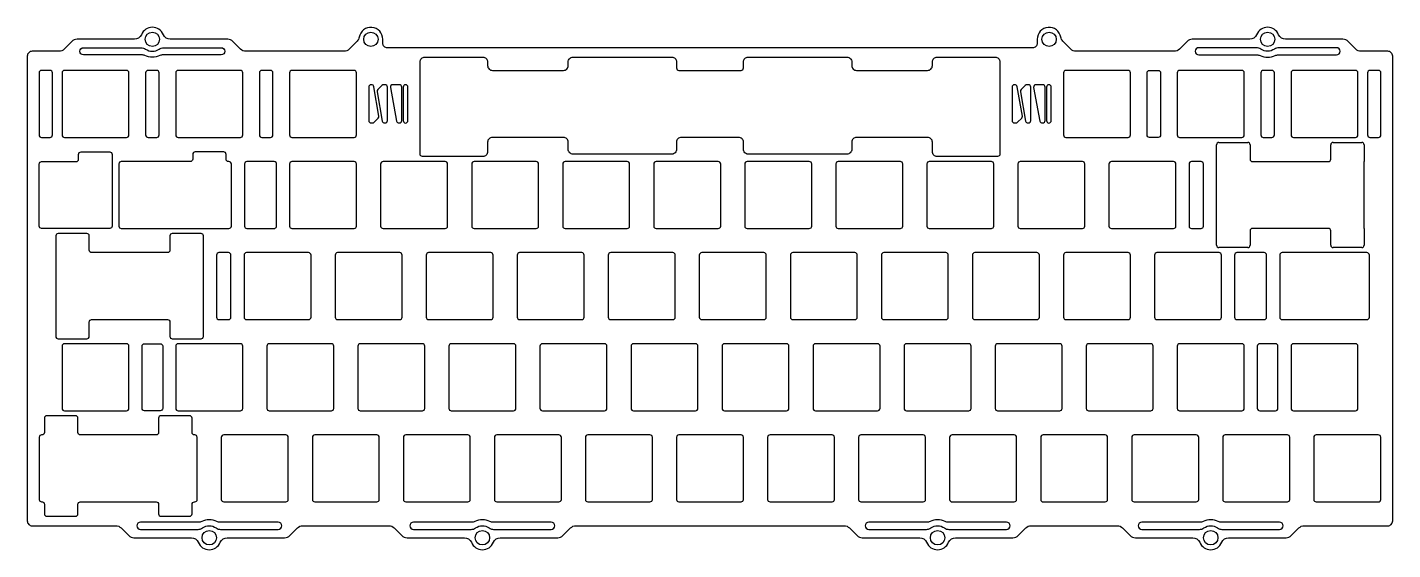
# Model space of a CAD drawing. Header units: millimetres. Extents: x -346 to -60, y -67 to 42.
import ezdxf

# ---------------------------------------------------------------- set-up
doc = ezdxf.new("R2010")
doc.units = ezdxf.units.MM
doc.layers.get('0').update_dxf_attribs({"linetype": 'CONTINUOUS'})

msp = doc.modelspace()

# ---------------------------------------------------------------- linework, layer by layer
for p, q in [((-96.87, 13.67), (-96.87, 17.18)), ((-96.37, 17.67), (-90.37, 17.67)), ((-89.87, 17.18), (-89.87, 14.17)), ((-72.99, 14.17), (-72.99, 17.18)), ((-72.49, 17.67), (-66.49, 17.67)), ((-65.99, 17.18), (-65.99, 13.67)), ((-96.87, -0.33), (-96.87, 13.67)), ((-89.37, 13.67), (-73.49, 13.67)), ((-65.99, -0.33), (-65.99, 13.67)), ((-96.87, -3.83), (-96.87, -0.33)), ((-89.87, -0.82), (-89.87, -3.83)), ((-73.49, -0.33), (-89.37, -0.33)), ((-72.99, -3.83), (-72.99, -0.82)), ((-65.99, -0.33), (-65.99, -3.83)), ((-90.37, -4.33), (-96.37, -4.33)), ((-66.49, -4.33), (-72.49, -4.33))]:
    msp.add_line(p, q)
for points in [[(-271.34, 39.22, 0.915934), (-276.3, 39.66, -0.153694), (-276.73, 38.83), (-278.38, 37.18, -0.198912), (-279.48, 36.72), (-300, 36.72, -0.198912), (-301.11, 37.18), (-302.69, 38.77, 0.198912), (-303.8, 39.22), (-315.81, 39.22, -0.302888), (-317.25, 40.19, 0.666963), (-321.86, 40.19, -0.302888), (-323.3, 39.22), (-335.32, 39.22, 0.198912), (-336.42, 38.77), (-338.01, 37.18, -0.198912), (-339.11, 36.72), (-344.73, 36.72, 0.414214), (-345.73, 35.72), (-345.73, -61.48, 0.414214), (-344.73, -62.48), (-327.2, -62.48, -0.198912), (-326.1, -62.93), (-324.51, -64.52, 0.198912), (-323.41, -64.98), (-311.4, -64.98, -0.302888), (-309.96, -65.94, 0.666963), (-305.34, -65.94, -0.302888), (-303.9, -64.98), (-291.89, -64.98, 0.198912), (-290.79, -64.52), (-289.2, -62.93, -0.198912), (-288.1, -62.48), (-270.05, -62.48, -0.198912), (-268.95, -62.93), (-267.36, -64.52, 0.198912), (-266.26, -64.98), (-254.25, -64.98, -0.302888), (-252.81, -65.94, 0.666963), (-248.19, -65.94, -0.302888), (-246.75, -64.98), (-234.74, -64.98, 0.198912), (-233.64, -64.52), (-232.05, -62.93, -0.198912), (-230.95, -62.48), (-174.8, -62.48, -0.198912), (-173.7, -62.93), (-172.11, -64.52, 0.198912), (-171.01, -64.98), (-159, -64.98, -0.302888), (-157.56, -65.94, 0.666963), (-152.94, -65.94, -0.302888), (-151.5, -64.98), (-139.49, -64.98, 0.198912), (-138.39, -64.52), (-136.8, -62.93, -0.198912), (-135.7, -62.48), (-117.65, -62.48, -0.198912), (-116.55, -62.93), (-114.96, -64.52, 0.198912), (-113.86, -64.98), (-101.85, -64.98, -0.302888), (-100.41, -65.94, 0.666963), (-95.79, -65.94, -0.302888), (-94.35, -64.98), (-82.34, -64.98, 0.198912), (-81.24, -64.52), (-79.65, -62.93, -0.198912), (-78.55, -62.48), (-61.02, -62.48, 0.414214), (-60.03, -61.48), (-60.03, 35.72, 0.414214), (-61.02, 36.72), (-66.64, 36.72, -0.198912), (-67.74, 37.18), (-69.33, 38.77, 0.198912), (-70.43, 39.22), (-82.45, 39.22, -0.302888), (-83.89, 40.19, 0.666963), (-88.5, 40.19, -0.302888), (-89.94, 39.22), (-101.95, 39.22, 0.198912), (-103.06, 38.77), (-104.64, 37.18, -0.198912), (-105.75, 36.72), (-126.27, 36.72, -0.198912), (-127.37, 37.18), (-129.02, 38.83, -0.153694), (-129.45, 39.66, 0.915934), (-134.41, 39.22), (-134.41, 38.42, -0.414214), (-135.41, 37.42), (-270.34, 37.42, -0.414214), (-271.34, 38.42)], [(-305.15, 35.97), (-317.31, 35.97, 0.109799), (-317.97, 35.83, -0.222277), (-321.14, 35.83, 0.109799), (-321.81, 35.97), (-333.96, 35.97, -1), (-333.96, 37.47), (-321.91, 37.47, -0.155639), (-321, 37.19, 0.319005), (-318.11, 37.19, -0.155639), (-317.21, 37.47), (-305.15, 37.47, -1)], [(-87.78, 35.83, 0.222277), (-84.61, 35.83, -0.109799), (-83.94, 35.97), (-71.79, 35.97, 1), (-71.79, 37.47), (-83.84, 37.47, 0.155639), (-84.75, 37.19, -0.319005), (-87.64, 37.19, 0.155639), (-88.54, 37.47), (-100.6, 37.47, 1), (-100.6, 35.97), (-88.44, 35.97, -0.109799)], [(-209.88, 34.51), (-209.88, 33.23, 0.414214), (-209.38, 32.72), (-196.38, 32.72, 0.414214), (-195.88, 33.23), (-195.88, 34.51, -0.414214), (-194.88, 35.51), (-174.21, 35.51, -0.414214), (-173.21, 34.51), (-173.21, 33.72, 0.414214), (-172.21, 32.72), (-157.34, 32.72, 0.414214), (-156.34, 33.72), (-156.34, 34.51, -0.414214), (-155.34, 35.51), (-143.22, 35.51, -0.414214), (-142.22, 34.51), (-142.22, 15.22, -0.414214), (-142.73, 14.72), (-155.34, 14.72, -0.414214), (-156.34, 15.72), (-156.34, 17.72, 0.414214), (-157.34, 18.72), (-172.21, 18.72, 0.414214), (-173.21, 17.72), (-173.21, 16.22, -0.414214), (-174.21, 15.22), (-194.88, 15.22, -0.414214), (-195.88, 16.22), (-195.88, 17.72, 0.414214), (-196.88, 18.72), (-208.88, 18.72, 0.414214), (-209.88, 17.72), (-209.88, 16.22, -0.414214), (-210.88, 15.22), (-231.54, 15.22, -0.414214), (-232.54, 16.22), (-232.54, 17.72, 0.414214), (-233.54, 18.72), (-248.41, 18.72, 0.414214), (-249.41, 17.72), (-249.41, 15.72, -0.414214), (-250.41, 14.72), (-263.03, 14.72, -0.414214), (-263.53, 15.22), (-263.53, 34.51, -0.414214), (-262.53, 35.51), (-250.41, 35.51, -0.414214), (-249.41, 34.51), (-249.41, 33.72, 0.414214), (-248.41, 32.72), (-233.54, 32.72, 0.414214), (-232.54, 33.72), (-232.54, 34.51, -0.414214), (-231.54, 35.51), (-210.88, 35.51, -0.414214)], [(-342.77, 32.72, 0.4144), (-343.27, 32.22), (-343.26, 19.22, 0.414027), (-342.76, 18.72), (-340.96, 18.72, 0.414214), (-340.46, 19.22), (-340.46, 32.22, 0.414214), (-340.96, 32.72)], [(-324.96, 18.72, 0.414214), (-324.46, 19.22), (-324.46, 32.22, 0.414214), (-324.96, 32.72), (-337.96, 32.72, 0.414214), (-338.46, 32.22), (-338.46, 19.22, 0.414214), (-337.96, 18.72)], [(-318.15, 32.22, 0.414214), (-318.65, 32.72), (-320.46, 32.72, 0.414214), (-320.96, 32.22), (-320.96, 19.22, 0.414214), (-320.46, 18.72), (-318.65, 18.72, 0.414214), (-318.15, 19.22)], [(-301.15, 18.72, 0.414214), (-300.65, 19.22), (-300.65, 32.22, 0.414214), (-301.15, 32.72), (-314.15, 32.72, 0.414214), (-314.65, 32.22), (-314.65, 19.22, 0.414214), (-314.15, 18.72)], [(-296.65, 18.72), (-294.84, 18.72, 0.414214), (-294.34, 19.22), (-294.34, 32.22, 0.414214), (-294.84, 32.72), (-296.65, 32.72, 0.414214), (-297.15, 32.22), (-297.15, 19.22, 0.414214)], [(-277.34, 18.72, 0.414214), (-276.84, 19.22), (-276.84, 32.22, 0.414214), (-277.34, 32.72), (-290.34, 32.72, 0.414214), (-290.84, 32.22), (-290.84, 19.22, 0.414214), (-290.34, 18.72)], [(-115.41, 18.72, 0.414214), (-114.91, 19.22), (-114.91, 32.22, 0.414214), (-115.41, 32.72), (-128.41, 32.72, 0.414214), (-128.91, 32.22), (-128.91, 19.22, 0.414214), (-128.41, 18.72)], [(-108.6, 32.22), (-108.6, 19.22, -0.414214), (-109.1, 18.72), (-110.91, 18.72, -0.414214), (-111.41, 19.22), (-111.41, 32.22, -0.414214), (-110.91, 32.72), (-109.1, 32.72, -0.414214)], [(-91.6, 18.72, 0.414214), (-91.1, 19.22), (-91.1, 32.22, 0.414214), (-91.6, 32.72), (-104.6, 32.72, 0.414214), (-105.1, 32.22), (-105.1, 19.22, 0.414214), (-104.6, 18.72)], [(-87.6, 19.22, 0.414214), (-87.1, 18.72), (-85.29, 18.72, 0.414214), (-84.79, 19.22), (-84.79, 32.22, 0.414214), (-85.29, 32.72), (-87.1, 32.72, 0.414214), (-87.6, 32.22)], [(-67.79, 18.72, 0.414214), (-67.29, 19.22), (-67.29, 32.22, 0.414214), (-67.79, 32.72), (-80.79, 32.72, 0.414214), (-81.29, 32.22), (-81.29, 19.22, 0.414214), (-80.79, 18.72)], [(-62.98, 32.72), (-64.79, 32.72, 0.414214), (-65.29, 32.22), (-65.29, 19.22, 0.414214), (-64.79, 18.72), (-62.99, 18.72, 0.414027), (-62.49, 19.22), (-62.48, 32.22, 0.4144)], [(-273.71, 29.73), (-273.79, 29.73, 0.414214), (-274.29, 29.23), (-274.29, 22.22, 0.414214), (-273.79, 21.73), (-273.5, 21.73, 0.198912), (-273.14, 21.87), (-272.28, 22.74, 0.244698), (-272.14, 23.18), (-273.22, 29.31, 0.36397)], [(-272.39, 28.71, 0.244698), (-272.53, 28.27), (-271.45, 22.14, 0.36397), (-270.95, 21.73), (-270.87, 21.73, 0.414214), (-270.37, 22.22), (-270.37, 29.23, 0.414214), (-270.87, 29.73), (-271.17, 29.73, 0.198912), (-271.52, 29.58)], [(-267.96, 21.73), (-267.87, 21.73, 0.414214), (-267.37, 22.22), (-267.37, 29.23, 0.414214), (-267.87, 29.73), (-269.27, 29.73, 0.469603), (-269.76, 29.13), (-268.45, 22.13, 0.360911)], [(-267.07, 29.23), (-267.07, 22.22, 1), (-266.07, 22.22), (-266.07, 29.23, 0.999631)], [(-139.68, 29.23), (-139.68, 22.22, 0.414214), (-139.18, 21.73), (-138.89, 21.73, 0.198912), (-138.53, 21.87), (-137.66, 22.74, 0.244698), (-137.52, 23.18), (-138.61, 29.31, 0.36397), (-139.1, 29.73), (-139.18, 29.73, 0.414214)], [(-136.91, 29.58), (-137.77, 28.71, 0.244698), (-137.91, 28.27), (-136.83, 22.14, 0.36397), (-136.34, 21.73), (-136.26, 21.73, 0.414214), (-135.76, 22.22), (-135.76, 29.23, 0.414214), (-136.26, 29.73), (-136.55, 29.73, 0.198912)], [(-133.26, 21.73, 0.414214), (-132.76, 22.22), (-132.76, 29.23, 0.414214), (-133.26, 29.73), (-134.66, 29.73, 0.469603), (-135.15, 29.13), (-133.84, 22.13, 0.360911), (-133.34, 21.73)], [(-131.46, 22.22), (-131.46, 29.23, 0.999631), (-132.46, 29.23), (-132.46, 22.22, 1)], [(-343.23, 13.17, -0.414214), (-342.73, 13.67), (-335.49, 13.67, 0.414214), (-334.99, 14.17), (-334.99, 15.17, -0.414214), (-334.49, 15.67), (-328.49, 15.67, -0.414214), (-327.99, 15.17), (-327.99, 0.17, -0.414214), (-328.49, -0.33), (-342.73, -0.33, -0.414214), (-343.23, 0.17)], [(-326.06, 13.67, 0.414214), (-326.56, 13.17), (-326.56, 0.17, 0.414214), (-326.06, -0.33), (-303.53, -0.33, 0.414214), (-303.03, 0.17), (-303.03, 13.17, 0.414214), (-303.53, 13.67), (-303.62, 13.67, -0.414214), (-304.12, 14.17), (-304.12, 15.17, 0.414214), (-304.62, 15.67), (-310.62, 15.67, 0.414214), (-311.12, 15.17), (-311.12, 14.17, -0.414214), (-311.62, 13.67)], [(-300.28, 0.17, 0.414214), (-299.78, -0.33), (-294.07, -0.33, 0.343625), (-293.59, 0.05), (-293.59, 13.03, 0.502729), (-294.06, 13.67), (-299.78, 13.67, 0.414214), (-300.28, 13.17)], [(-277.34, -0.33, 0.414214), (-276.84, 0.17), (-276.84, 13.17, 0.414214), (-277.34, 13.67), (-290.34, 13.67, 0.414214), (-290.84, 13.17), (-290.84, 0.17, 0.414214), (-290.34, -0.33)], [(-258.29, -0.33, 0.414214), (-257.79, 0.17), (-257.79, 13.17, 0.414214), (-258.29, 13.67), (-271.29, 13.67, 0.414214), (-271.79, 13.17), (-271.79, 0.17, 0.414214), (-271.29, -0.33)], [(-239.24, -0.33, 0.414214), (-238.74, 0.17), (-238.74, 13.17, 0.414214), (-239.24, 13.67), (-252.24, 13.67, 0.414214), (-252.74, 13.17), (-252.74, 0.17, 0.414214), (-252.24, -0.33)], [(-220.19, -0.33, 0.414214), (-219.69, 0.17), (-219.69, 13.17, 0.414214), (-220.19, 13.67), (-233.19, 13.67, 0.414214), (-233.69, 13.17), (-233.69, 0.17, 0.414214), (-233.19, -0.33)], [(-201.14, -0.33, 0.414214), (-200.64, 0.17), (-200.64, 13.17, 0.414214), (-201.14, 13.67), (-214.14, 13.67, 0.414214), (-214.64, 13.17), (-214.64, 0.17, 0.414214), (-214.14, -0.33)], [(-182.09, -0.33, 0.414214), (-181.59, 0.17), (-181.59, 13.17, 0.414214), (-182.09, 13.67), (-195.09, 13.67, 0.414214), (-195.59, 13.17), (-195.59, 0.17, 0.414214), (-195.09, -0.33)], [(-163.04, -0.33, 0.414214), (-162.54, 0.17), (-162.54, 13.17, 0.414214), (-163.04, 13.67), (-176.04, 13.67, 0.414214), (-176.54, 13.17), (-176.54, 0.17, 0.414214), (-176.04, -0.33)], [(-143.99, -0.33, 0.414214), (-143.49, 0.17), (-143.49, 13.17, 0.414214), (-143.99, 13.67), (-156.99, 13.67, 0.414214), (-157.49, 13.17), (-157.49, 0.17, 0.414214), (-156.99, -0.33)], [(-124.94, -0.33, 0.414214), (-124.44, 0.17), (-124.44, 13.17, 0.414214), (-124.94, 13.67), (-137.94, 13.67, 0.414214), (-138.44, 13.17), (-138.44, 0.17, 0.414214), (-137.94, -0.33)], [(-105.89, -0.33, 0.414214), (-105.39, 0.17), (-105.39, 13.17, 0.414214), (-105.89, 13.67), (-118.89, 13.67, 0.414214), (-119.39, 13.17), (-119.39, 0.17, 0.414214), (-118.89, -0.33)], [(-102.14, -0.33), (-100.12, -0.33, 0.414214), (-99.62, 0.17), (-99.62, 13.17, 0.414214), (-100.12, 13.67), (-102.14, 13.67, 0.414214), (-102.64, 13.17), (-102.64, 0.17, 0.414214)], [(-332.76, -4.87), (-332.76, -1.87, 0.414214), (-333.26, -1.38), (-339.26, -1.38, 0.414214), (-339.76, -1.87), (-339.76, -22.88, 0.414214), (-339.26, -23.38), (-333.26, -23.38, 0.414214), (-332.76, -22.88), (-332.76, -19.87, -0.414214), (-332.26, -19.38), (-316.38, -19.38, -0.414214), (-315.88, -19.87), (-315.88, -22.88, 0.414214), (-315.38, -23.38), (-309.38, -23.38, 0.414214), (-308.88, -22.88), (-308.88, -1.87, 0.414214), (-309.38, -1.38), (-315.38, -1.38, 0.414214), (-315.88, -1.87), (-315.88, -4.87, -0.414214), (-316.38, -5.38), (-332.26, -5.38, -0.414214)], [(-306.13, -5.88), (-306.13, -18.88, 0.414214), (-305.63, -19.38), (-303.61, -19.38, 0.414214), (-303.11, -18.88), (-303.11, -5.88, 0.414214), (-303.61, -5.38), (-305.63, -5.38, 0.414214)], [(-286.86, -19.38, 0.414214), (-286.36, -18.88), (-286.36, -5.88, 0.414214), (-286.86, -5.38), (-299.86, -5.38, 0.414214), (-300.36, -5.88), (-300.36, -18.88, 0.414214), (-299.86, -19.38)], [(-267.81, -19.38, 0.414214), (-267.31, -18.88), (-267.31, -5.88, 0.414214), (-267.81, -5.38), (-280.81, -5.38, 0.414214), (-281.31, -5.88), (-281.31, -18.88, 0.414214), (-280.81, -19.38)], [(-248.76, -19.38, 0.414214), (-248.26, -18.88), (-248.26, -5.88, 0.414214), (-248.76, -5.38), (-261.76, -5.38, 0.414214), (-262.26, -5.88), (-262.26, -18.88, 0.414214), (-261.76, -19.38)], [(-229.71, -19.38, 0.414214), (-229.21, -18.88), (-229.21, -5.88, 0.414214), (-229.71, -5.38), (-242.71, -5.38, 0.414214), (-243.21, -5.88), (-243.21, -18.88, 0.414214), (-242.71, -19.38)], [(-210.66, -19.38, 0.414214), (-210.16, -18.88), (-210.16, -5.88, 0.414214), (-210.66, -5.38), (-223.66, -5.38, 0.414214), (-224.16, -5.88), (-224.16, -18.88, 0.414214), (-223.66, -19.38)], [(-191.61, -19.38, 0.414214), (-191.11, -18.88), (-191.11, -5.88, 0.414214), (-191.61, -5.38), (-204.61, -5.38, 0.414214), (-205.11, -5.88), (-205.11, -18.88, 0.414214), (-204.61, -19.38)], [(-172.56, -19.38, 0.414214), (-172.06, -18.88), (-172.06, -5.88, 0.414214), (-172.56, -5.38), (-185.56, -5.38, 0.414214), (-186.06, -5.88), (-186.06, -18.88, 0.414214), (-185.56, -19.38)], [(-153.51, -19.38, 0.414214), (-153.01, -18.88), (-153.01, -5.88, 0.414214), (-153.51, -5.38), (-166.51, -5.38, 0.414214), (-167.01, -5.88), (-167.01, -18.88, 0.414214), (-166.51, -19.38)], [(-134.46, -19.38, 0.414214), (-133.96, -18.88), (-133.96, -5.88, 0.414214), (-134.46, -5.38), (-147.46, -5.38, 0.414214), (-147.96, -5.88), (-147.96, -18.88, 0.414214), (-147.46, -19.38)], [(-115.41, -19.38, 0.414214), (-114.91, -18.88), (-114.91, -5.88, 0.414214), (-115.41, -5.38), (-128.41, -5.38, 0.414214), (-128.91, -5.88), (-128.91, -18.88, 0.414214), (-128.41, -19.38)], [(-96.36, -19.38, 0.414214), (-95.86, -18.88), (-95.86, -5.88, 0.414214), (-96.36, -5.38), (-109.36, -5.38, 0.414214), (-109.86, -5.88), (-109.86, -18.88, 0.414214), (-109.36, -19.38)], [(-92.61, -19.38), (-86.92, -19.38, 0.414214), (-86.42, -18.88), (-86.42, -5.88, 0.414214), (-86.92, -5.38), (-92.61, -5.38, 0.414214), (-93.11, -5.88), (-93.11, -18.88, 0.414214)], [(-65.41, -19.38, 0.414214), (-64.91, -18.88), (-64.91, -5.88, 0.414214), (-65.41, -5.38), (-83.17, -5.38, 0.414214), (-83.67, -5.88), (-83.67, -18.88, 0.414214), (-83.17, -19.38)], [(-337.96, -38.43), (-324.96, -38.43, 0.414214), (-324.46, -37.93), (-324.46, -24.93, 0.414214), (-324.96, -24.43), (-337.96, -24.43, 0.414214), (-338.46, -24.93), (-338.46, -37.93, 0.414214)], [(-321.21, -38.43, -0.414214), (-321.71, -37.93), (-321.71, -24.93, -0.414214), (-321.21, -24.43), (-317.9, -24.43, -0.414214), (-317.4, -24.93), (-317.4, -37.93, -0.414214), (-317.9, -38.43)], [(-301.15, -38.43, 0.414214), (-300.65, -37.93), (-300.65, -24.93, 0.414214), (-301.15, -24.43), (-314.15, -24.43, 0.414214), (-314.65, -24.93), (-314.65, -37.93, 0.414214), (-314.15, -38.43)], [(-282.1, -38.43, 0.414214), (-281.6, -37.93), (-281.6, -24.93, 0.414214), (-282.1, -24.43), (-295.1, -24.43, 0.414214), (-295.6, -24.93), (-295.6, -37.93, 0.414214), (-295.1, -38.43)], [(-263.05, -38.43, 0.414214), (-262.55, -37.93), (-262.55, -24.93, 0.414214), (-263.05, -24.43), (-276.05, -24.43, 0.414214), (-276.55, -24.93), (-276.55, -37.93, 0.414214), (-276.05, -38.43)], [(-244, -38.43, 0.414214), (-243.5, -37.93), (-243.5, -24.93, 0.414214), (-244, -24.43), (-257, -24.43, 0.414214), (-257.5, -24.93), (-257.5, -37.93, 0.414214), (-257, -38.43)], [(-224.95, -38.43, 0.414214), (-224.45, -37.93), (-224.45, -24.93, 0.414214), (-224.95, -24.43), (-237.95, -24.43, 0.414214), (-238.45, -24.93), (-238.45, -37.93, 0.414214), (-237.95, -38.43)], [(-205.9, -38.43, 0.414214), (-205.4, -37.93), (-205.4, -24.93, 0.414214), (-205.9, -24.43), (-218.9, -24.43, 0.414214), (-219.4, -24.93), (-219.4, -37.93, 0.414214), (-218.9, -38.43)], [(-186.85, -38.43, 0.414214), (-186.35, -37.93), (-186.35, -24.93, 0.414214), (-186.85, -24.43), (-199.85, -24.43, 0.414214), (-200.35, -24.93), (-200.35, -37.93, 0.414214), (-199.85, -38.43)], [(-167.8, -38.43, 0.414214), (-167.3, -37.93), (-167.3, -24.93, 0.414214), (-167.8, -24.43), (-180.8, -24.43, 0.414214), (-181.3, -24.93), (-181.3, -37.93, 0.414214), (-180.8, -38.43)], [(-148.75, -38.43, 0.414214), (-148.25, -37.93), (-148.25, -24.93, 0.414214), (-148.75, -24.43), (-161.75, -24.43, 0.414214), (-162.25, -24.93), (-162.25, -37.93, 0.414214), (-161.75, -38.43)], [(-129.7, -38.43, 0.414214), (-129.2, -37.93), (-129.2, -24.93, 0.414214), (-129.7, -24.43), (-142.7, -24.43, 0.414214), (-143.2, -24.93), (-143.2, -37.93, 0.414214), (-142.7, -38.43)], [(-110.65, -38.43, 0.414214), (-110.15, -37.93), (-110.15, -24.93, 0.414214), (-110.65, -24.43), (-123.65, -24.43, 0.414214), (-124.15, -24.93), (-124.15, -37.93, 0.414214), (-123.65, -38.43)], [(-91.6, -38.43, 0.414214), (-91.1, -37.93), (-91.1, -24.93, 0.414214), (-91.6, -24.43), (-104.6, -24.43, 0.414214), (-105.1, -24.93), (-105.1, -37.93, 0.414214), (-104.6, -38.43)], [(-84.54, -38.43, 0.414214), (-84.04, -37.93), (-84.04, -24.93, 0.414214), (-84.54, -24.43), (-87.85, -24.43, 0.414214), (-88.35, -24.93), (-88.35, -37.93, 0.414214), (-87.85, -38.43)], [(-67.79, -38.43, 0.414214), (-67.29, -37.93), (-67.29, -24.93, 0.414214), (-67.79, -24.43), (-80.79, -24.43, 0.414214), (-81.29, -24.93), (-81.29, -37.93, 0.414214), (-80.79, -38.43)], [(-311.26, -39.98, 0.414214), (-311.76, -39.48), (-317.76, -39.48, 0.414214), (-318.26, -39.98), (-318.26, -42.98, -0.414214), (-318.76, -43.48), (-334.64, -43.48, -0.414214), (-335.14, -42.98), (-335.14, -39.98, 0.414214), (-335.64, -39.48), (-341.64, -39.48, 0.414214), (-342.14, -39.98), (-342.14, -42.98, -0.414214), (-342.64, -43.48), (-342.73, -43.48, 0.414214), (-343.23, -43.98), (-343.23, -56.97, 0.414214), (-342.73, -57.48), (-342.58, -57.48, -0.378564), (-342.14, -57.97), (-342.14, -59.98, 0.414214), (-341.64, -60.48), (-335.64, -60.48, 0.414214), (-335.14, -59.98), (-335.14, -57.98, -0.414214), (-334.64, -57.48), (-318.76, -57.48, -0.414214), (-318.26, -57.98), (-318.26, -59.98, 0.414214), (-317.76, -60.48), (-311.76, -60.48, 0.414214), (-311.26, -59.98), (-311.26, -57.98, -0.414214), (-310.76, -57.48), (-310.68, -57.48, 0.414214), (-310.18, -56.97), (-310.18, -43.98, 0.414214), (-310.68, -43.48), (-310.76, -43.48, -0.414214), (-311.26, -42.98)], [(-291.62, -57.48, 0.414214), (-291.12, -56.97), (-291.12, -43.98, 0.414214), (-291.62, -43.48), (-304.63, -43.48, 0.414214), (-305.13, -43.98), (-305.13, -56.97, 0.414214), (-304.63, -57.48)], [(-272.57, -57.48, 0.414214), (-272.07, -56.97), (-272.07, -43.98, 0.414214), (-272.57, -43.48), (-285.58, -43.48, 0.414214), (-286.08, -43.98), (-286.08, -56.97, 0.414214), (-285.58, -57.48)], [(-253.53, -57.48, 0.414214), (-253.03, -56.97), (-253.03, -43.98, 0.414214), (-253.53, -43.48), (-266.53, -43.48, 0.414214), (-267.02, -43.98), (-267.02, -56.97, 0.414214), (-266.53, -57.48)], [(-234.48, -57.48, 0.414214), (-233.98, -56.97), (-233.98, -43.98, 0.414214), (-234.48, -43.48), (-247.48, -43.48, 0.414214), (-247.98, -43.98), (-247.98, -56.97, 0.414214), (-247.48, -57.48)], [(-215.43, -57.48, 0.414214), (-214.93, -56.97), (-214.93, -43.98, 0.414214), (-215.43, -43.48), (-228.43, -43.48, 0.414214), (-228.93, -43.98), (-228.93, -56.97, 0.414214), (-228.43, -57.48)], [(-196.38, -57.48, 0.414214), (-195.88, -56.97), (-195.88, -43.98, 0.414214), (-196.38, -43.48), (-209.38, -43.48, 0.414214), (-209.88, -43.98), (-209.88, -56.97, 0.414214), (-209.38, -57.48)], [(-177.33, -57.48, 0.414214), (-176.83, -56.97), (-176.83, -43.98, 0.414214), (-177.33, -43.48), (-190.32, -43.48, 0.414214), (-190.82, -43.98), (-190.82, -56.97, 0.414214), (-190.32, -57.48)], [(-158.28, -57.48, 0.414214), (-157.78, -56.97), (-157.78, -43.98, 0.414214), (-158.28, -43.48), (-171.28, -43.48, 0.414214), (-171.78, -43.98), (-171.78, -56.97, 0.414214), (-171.28, -57.48)], [(-139.22, -57.48, 0.414214), (-138.72, -56.97), (-138.72, -43.98, 0.414214), (-139.22, -43.48), (-152.22, -43.48, 0.414214), (-152.73, -43.98), (-152.73, -56.97, 0.414214), (-152.22, -57.48)], [(-120.18, -57.48, 0.414214), (-119.68, -56.97), (-119.68, -43.98, 0.414214), (-120.18, -43.48), (-133.17, -43.48, 0.414214), (-133.68, -43.98), (-133.68, -56.97, 0.414214), (-133.17, -57.48)], [(-101.12, -57.48, 0.414214), (-100.62, -56.97), (-100.62, -43.98, 0.414214), (-101.12, -43.48), (-114.13, -43.48, 0.414214), (-114.63, -43.98), (-114.63, -56.97, 0.414214), (-114.13, -57.48)], [(-82.07, -57.48, 0.414214), (-81.58, -56.97), (-81.58, -43.98, 0.414214), (-82.07, -43.48), (-95.08, -43.48, 0.414214), (-95.58, -43.98), (-95.58, -56.97, 0.414214), (-95.08, -57.48)], [(-63.03, -57.48, 0.414214), (-62.52, -56.97), (-62.52, -43.98, 0.414214), (-63.03, -43.48), (-76.03, -43.48, 0.414214), (-76.53, -43.98), (-76.53, -56.97, 0.414214), (-76.03, -57.48)], [(-306.06, -61.58, 0.222277), (-309.24, -61.58, -0.109799), (-309.9, -61.73), (-322.06, -61.73, 1), (-322.06, -63.23), (-310, -63.23, 0.155639), (-309.1, -62.94, -0.319005), (-306.2, -62.94, 0.155639), (-305.3, -63.23), (-293.24, -63.23, 1), (-293.24, -61.73), (-305.4, -61.73, -0.109799)], [(-248.91, -61.58, 0.222277), (-252.09, -61.58, -0.109799), (-252.75, -61.73), (-264.91, -61.73, 1), (-264.91, -63.23), (-252.85, -63.23, 0.155639), (-251.95, -62.94, -0.319005), (-249.05, -62.94, 0.155639), (-248.15, -63.23), (-236.09, -63.23, 1), (-236.09, -61.73), (-248.25, -61.73, -0.109799)], [(-169.66, -61.73, 1), (-169.66, -63.23), (-157.6, -63.23, 0.155639), (-156.7, -62.94, -0.319005), (-153.8, -62.94, 0.155639), (-152.9, -63.23), (-140.84, -63.23, 1), (-140.84, -61.73), (-153, -61.73, -0.109799), (-153.66, -61.58, 0.222277), (-156.84, -61.58, -0.109799), (-157.5, -61.73)], [(-112.51, -61.73, 1), (-112.51, -63.23), (-100.45, -63.23, 0.155639), (-99.55, -62.94, -0.319005), (-96.65, -62.94, 0.155639), (-95.75, -63.23), (-83.69, -63.23, 1), (-83.69, -61.73), (-95.85, -61.73, -0.109799), (-96.51, -61.58, 0.222277), (-99.69, -61.58, -0.109799), (-100.35, -61.73)]]:
    msp.add_lwpolyline(points, format="xyb", close=True)
for centre in [(-319.56, 39.22), (-273.84, 39.22), (-131.91, 39.22), (-86.19, 39.22), (-307.65, -64.98), (-250.5, -64.98), (-155.25, -64.98), (-98.1, -64.98)]:
    msp.add_circle(centre, 1.5)
for centre, start, end in [((-96.37, 17.18), 90, 180), ((-90.37, 17.18), 0, 90), ((-72.49, 17.18), 90, 180), ((-66.49, 17.18), 0, 90), ((-89.37, 14.17), 180, 270), ((-73.49, 14.17), -90, 0), ((-89.37, -0.82), 90, 180), ((-73.49, -0.82), 0, 90), ((-96.37, -3.83), 180, 270), ((-90.37, -3.83), 270, 360), ((-72.49, -3.83), 180, 270), ((-66.49, -3.83), -90, 0)]:
    msp.add_arc(centre, 0.5, start, end)

doc.saveas('drawing.dxf')
